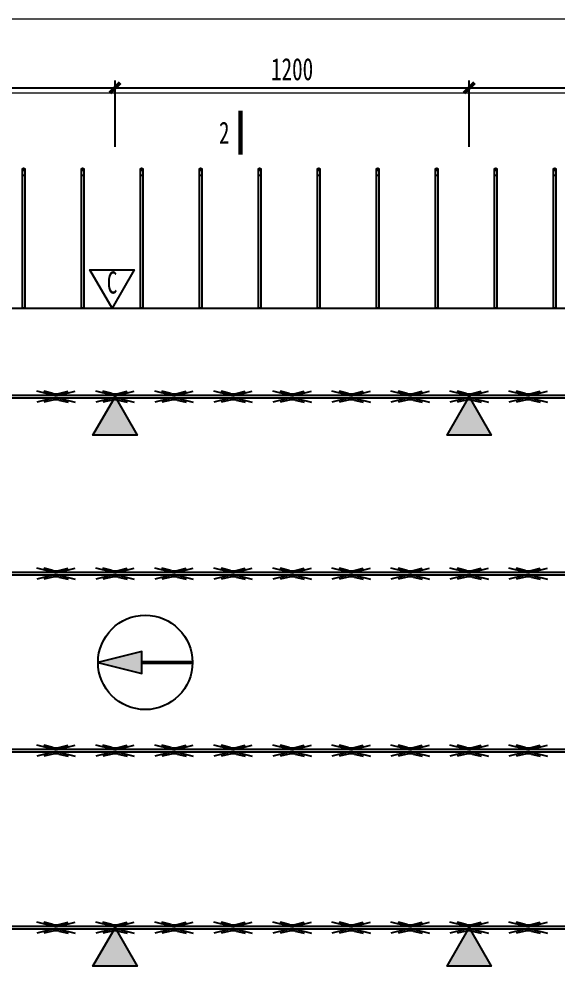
# Model space of a CAD drawing. Extents: x -524 to 129100, y -10500 to 1.
# Drawn here: x 72058 to 73883, y -3263 to 0 of the extents above; entities that cross this region are included whole.
import ezdxf

# ---------------------------------------------------------------- set-up
doc = ezdxf.new("R2010")
doc.units = 0
doc.header["$LTSCALE"] = 250
doc.linetypes.add('BeePC_CENTER', pattern=[2, 1.25, -0.25, 0.25, -0.25])
doc.layers.get('0').update_dxf_attribs({"linetype": 'CONTINUOUS'})
doc.layers.get('Defpoints').update_dxf_attribs({"linetype": 'CONTINUOUS'})
for name, color, linetype in [('BeePC-CCBZ', 110, 'CONTINUOUS'), ('BeePC-GJ-LEVEL', 141, 'CONTINUOUS'), ('BeePC-GJ-Truss', 185, 'CONTINUOUS'), ('BeePC-TONG-ZT', 50, 'CONTINUOUS')]:
    doc.layers.add(name, color=color, linetype=linetype)
doc.layers.add('G-ANNO-TTLB', color=7, linetype='CONTINUOUS', lineweight=9)
doc.layers.add('G-ANNO-TTLB-THIN', color=7, linetype='CONTINUOUS', lineweight=9)
doc.styles.add('BeePC_Dim', font='simfang.ttf', dxfattribs={"width": 0.7})
doc.styles.add('BeePC_Text', font='simfang.ttf', dxfattribs={"width": 0.7})
doc.dimstyles.new('BeePC_DIM_25_25', dxfattribs={"dimtxt": 75, "dimasz": 25, "dimexe": 25, "dimexo": 0, "dimgap": 25, "dimtad": 1, "dimdec": 0, "dimzin": 0, "dimdsep": 46, "dimtxsty": 'BeePC_Dim', "dimblk": 'ARCHTICK', "dimcen": 0, "dimdle": 25, "dimclrt": 7, "dimadec": 0, "dimazin": 0, "dimtfac": 1, "dimtdec": 0, "dimtix": 1, "dimtmove": 2, "dimatfit": 3, "dimfxl": 250, "dimfxlon": 1, "dimtfill": 1, "dimtolj": 1, "dimtzin": 0, "dimarcsym": 0})

# ---------------------------------------------------------------- blocks, each defined once
blk = doc.blocks.new('A2-嗡嗡 - A2_嗡嗡-493291-DB1详图')
at = {"layer": 'G-ANNO-TTLB'}
blk.add_line((27.5, -113), (586.5, -113), dxfattribs=at)
at = {"layer": 'G-ANNO-TTLB-THIN'}
blk.add_line((596.5, -103), (2.5, -103), dxfattribs=at)
blk = doc.blocks.new('剖切符号')
at = {"const_width": 15}
blk.add_lwpolyline([(0, 75), (0, -75)], dxfattribs=at)
blk = doc.blocks.new('BeePC_HangPoint')
at = {"ltscale": 25}
h = blk.add_hatch(color=256, dxfattribs=at)
h.dxf.hatch_style = 1
h.paths.add_polyline_path([(0, 0), (-75, -129.9), (75, -129.9)])
blk.add_lwpolyline([(0, 0), (75, -129.9), (-75, -129.9)], close=True, dxfattribs=at)
blk = doc.blocks.new('板安装方向')
h = blk.add_hatch(color=256)
h.dxf.hatch_style = 1
h.paths.add_polyline_path([(-0.6, 158.1), (-38, 8.6), (36.8, 8.6)])
h = blk.add_hatch(color=256)
h.dxf.hatch_style = 1
h.paths.add_polyline_path([(1.8, -161.4), (1.8, 8.6), (-3, 8.6), (-3, -161.4)])
for points in [[(-0.6, 158.1), (-38, 8.6), (36.8, 8.6)], [(1.8, -161.4), (1.8, 8.6), (-3, 8.6), (-3, -161.4)]]:
    blk.add_lwpolyline(points, close=True)
blk.add_circle((-0.6, -2.4), 160)
blk = doc.blocks.new('_ArchTick')
at = {"color": 0, "linetype": 'ByBlock', "const_width": 0.5}
blk.add_lwpolyline([(-0.71, -0.71), (0.71, 0.71)], dxfattribs=at)
blk = doc.blocks.new('*D148')
at = {"layer": 'BeePC-CCBZ', "color": 0, "lineweight": -2, "transparency": 16777216}
for p, q in [((71382.6, -432.6), (71382.6, -207.6)), ((72382.6, -432.6), (72382.6, -207.6)), ((71357.6, -232.6), (72407.6, -232.6))]:
    blk.add_line(p, q, dxfattribs=at)
at = {"layer": 'Defpoints', "color": 0, "transparency": 16777216}
for p in [(72382.6, -232.6), (71382.6, -3079.6), (72382.6, -3079.6)]:
    blk.add_point(p, dxfattribs=at)
at = {"layer": 'BeePC-CCBZ', "color": 0, "lineweight": -2, "transparency": 16777216, "xscale": 25, "yscale": 25, "zscale": 25, "rotation": 180}
blk.add_blockref('_ArchTick', (71382.6, -232.6), dxfattribs=at)
at = {"layer": 'BeePC-CCBZ', "color": 0, "lineweight": -2, "transparency": 16777216, "xscale": 25, "yscale": 25, "zscale": 25}
blk.add_blockref('_ArchTick', (72382.6, -232.6), dxfattribs=at)
at = {"layer": 'BeePC-CCBZ', "color": 7, "linetype": 'BeePC_CENTER', "transparency": 16777216, "insert": (71882.6, -169.7), "char_height": 75, "attachment_point": 5, "style": 'BeePC_Dim', "bg_fill": 3, "box_fill_scale": 1.1, "bg_fill_color": 256, "bg_fill_true_color": 13158600, "bg_fill_transparency": 0}
blk.add_mtext('\\A1;1000', dxfattribs=at)
blk = doc.blocks.new('*D149')
at = {"layer": 'BeePC-CCBZ', "color": 0, "lineweight": -2, "transparency": 16777216}
for p, q in [((72382.6, -432.6), (72382.6, -207.6)), ((73582.6, -432.6), (73582.6, -207.6)), ((72357.6, -232.6), (73607.6, -232.6))]:
    blk.add_line(p, q, dxfattribs=at)
at = {"layer": 'Defpoints', "color": 0, "transparency": 16777216}
for p in [(73582.6, -232.6), (72382.6, -3079.6), (73582.6, -3079.6)]:
    blk.add_point(p, dxfattribs=at)
at = {"layer": 'BeePC-CCBZ', "color": 0, "lineweight": -2, "transparency": 16777216, "xscale": 25, "yscale": 25, "zscale": 25, "rotation": 180}
blk.add_blockref('_ArchTick', (72382.6, -232.6), dxfattribs=at)
at = {"layer": 'BeePC-CCBZ', "color": 0, "lineweight": -2, "transparency": 16777216, "xscale": 25, "yscale": 25, "zscale": 25}
blk.add_blockref('_ArchTick', (73582.6, -232.6), dxfattribs=at)
at = {"layer": 'BeePC-CCBZ', "color": 7, "linetype": 'BeePC_CENTER', "transparency": 16777216, "insert": (72982.6, -169.7), "char_height": 75, "attachment_point": 5, "style": 'BeePC_Dim', "bg_fill": 3, "box_fill_scale": 1.1, "bg_fill_color": 256, "bg_fill_true_color": 13158600, "bg_fill_transparency": 0}
blk.add_mtext('\\A1;1200', dxfattribs=at)
blk = doc.blocks.new('*D150')
at = {"layer": 'BeePC-CCBZ', "color": 0, "lineweight": -2, "transparency": 16777216}
for p, q in [((73582.6, -432.6), (73582.6, -207.6)), ((74782.6, -432.6), (74782.6, -207.6)), ((73557.6, -232.6), (74807.6, -232.6))]:
    blk.add_line(p, q, dxfattribs=at)
at = {"layer": 'Defpoints', "color": 0, "transparency": 16777216}
for p in [(74782.6, -232.6), (73582.6, -3079.6), (74782.6, -3079.6)]:
    blk.add_point(p, dxfattribs=at)
at = {"layer": 'BeePC-CCBZ', "color": 0, "lineweight": -2, "transparency": 16777216, "xscale": 25, "yscale": 25, "zscale": 25, "rotation": 180}
blk.add_blockref('_ArchTick', (73582.6, -232.6), dxfattribs=at)
at = {"layer": 'BeePC-CCBZ', "color": 0, "lineweight": -2, "transparency": 16777216, "xscale": 25, "yscale": 25, "zscale": 25}
blk.add_blockref('_ArchTick', (74782.6, -232.6), dxfattribs=at)
at = {"layer": 'BeePC-CCBZ', "color": 7, "linetype": 'BeePC_CENTER', "transparency": 16777216, "insert": (74182.6, -169.7), "char_height": 75, "attachment_point": 5, "style": 'BeePC_Dim', "bg_fill": 3, "box_fill_scale": 1.1, "bg_fill_color": 256, "bg_fill_true_color": 13158600, "bg_fill_transparency": 0}
blk.add_mtext('\\A1;1200', dxfattribs=at)
blk = doc.blocks.new('*D152')
at = {"layer": 'BeePC-CCBZ', "color": 0, "lineweight": -2, "transparency": 16777216}
for p, q in [((68722.8, -3926.6), (68722.8, -4151.6)), ((76242.4, -3926.6), (76242.4, -4151.6)), ((68697.8, -4126.6), (76267.4, -4126.6))]:
    blk.add_line(p, q, dxfattribs=at)
at = {"layer": 'Defpoints', "color": 0, "transparency": 16777216}
for p in [(68722.8, -2179.6), (76242.4, -2179.6), (76242.4, -4126.6)]:
    blk.add_point(p, dxfattribs=at)
at = {"layer": 'BeePC-CCBZ', "color": 0, "lineweight": -2, "transparency": 16777216, "xscale": 25, "yscale": 25, "zscale": 25, "rotation": 180}
blk.add_blockref('_ArchTick', (68722.8, -4126.6), dxfattribs=at)
at = {"layer": 'BeePC-CCBZ', "color": 0, "lineweight": -2, "transparency": 16777216, "xscale": 25, "yscale": 25, "zscale": 25}
blk.add_blockref('_ArchTick', (76242.4, -4126.6), dxfattribs=at)
at = {"layer": 'BeePC-CCBZ', "color": 7, "linetype": 'BeePC_CENTER', "transparency": 16777216, "insert": (72482.6, -4063.7), "char_height": 75, "attachment_point": 5, "style": 'BeePC_Dim', "bg_fill": 3, "box_fill_scale": 1.1, "bg_fill_color": 256, "bg_fill_true_color": 13158600, "bg_fill_transparency": 0}
blk.add_mtext('\\A1;7520', dxfattribs=at)
blk = doc.blocks.new('*D153')
at = {"layer": 'BeePC-CCBZ', "color": 0, "lineweight": -2, "transparency": 16777216}
for p, q in [((68310.8, -954.6), (68310.8, -3404.6)), ((68510.8, -979.6), (68285.8, -979.6)), ((68510.8, -3379.6), (68285.8, -3379.6))]:
    blk.add_line(p, q, dxfattribs=at)
at = {"layer": 'Defpoints', "color": 0, "transparency": 16777216}
for p in [(72482.6, -979.6), (68310.8, -3379.6), (72482.6, -3379.6)]:
    blk.add_point(p, dxfattribs=at)
at = {"layer": 'BeePC-CCBZ', "color": 0, "lineweight": -2, "transparency": 16777216, "xscale": 25, "yscale": 25, "zscale": 25}
for p, rotation in [((68310.8, -979.6), 90), ((68310.8, -3379.6), 270)]:
    blk.add_blockref('_ArchTick', p, dxfattribs=dict(at, rotation=rotation))
at = {"layer": 'BeePC-CCBZ', "color": 7, "linetype": 'BeePC_CENTER', "transparency": 16777216, "insert": (68247.9, -2179.6), "char_height": 75, "attachment_point": 5, "rotation": 90, "style": 'BeePC_Dim', "bg_fill": 3, "box_fill_scale": 1.1, "bg_fill_color": 256, "bg_fill_true_color": 13158600, "bg_fill_transparency": 0}
blk.add_mtext('\\A1;2400', dxfattribs=at)
blk = doc.blocks.new('*D154')
at = {"layer": 'BeePC-CCBZ', "color": 0, "lineweight": -2, "transparency": 16777216}
for p, q in [((76704.4, -954.6), (76704.4, -1304.6)), ((76504.4, -979.6), (76729.4, -979.6)), ((76504.4, -1279.6), (76729.4, -1279.6))]:
    blk.add_line(p, q, dxfattribs=at)
at = {"layer": 'Defpoints', "color": 0, "transparency": 16777216}
for p in [(72482.6, -979.6), (70182.6, -1279.6), (76704.4, -1279.6)]:
    blk.add_point(p, dxfattribs=at)
at = {"layer": 'BeePC-CCBZ', "color": 0, "lineweight": -2, "transparency": 16777216, "xscale": 25, "yscale": 25, "zscale": 25}
for p, rotation in [((76704.4, -979.6), 90), ((76704.4, -1279.6), 270)]:
    blk.add_blockref('_ArchTick', p, dxfattribs=dict(at, rotation=rotation))
at = {"layer": 'BeePC-CCBZ', "color": 7, "linetype": 'BeePC_CENTER', "transparency": 16777216, "insert": (76641.5, -1129.6), "char_height": 75, "attachment_point": 5, "rotation": 90, "style": 'BeePC_Dim', "bg_fill": 3, "box_fill_scale": 1.1, "bg_fill_color": 256, "bg_fill_true_color": 13158600, "bg_fill_transparency": 0}
blk.add_mtext('\\A1;300', dxfattribs=at)
blk = doc.blocks.new('*D155')
at = {"layer": 'BeePC-CCBZ', "color": 0, "lineweight": -2, "transparency": 16777216}
for p, q in [((76704.4, -1254.6), (76704.4, -3104.6)), ((76504.4, -1279.6), (76729.4, -1279.6)), ((76504.4, -3079.6), (76729.4, -3079.6))]:
    blk.add_line(p, q, dxfattribs=at)
at = {"layer": 'Defpoints', "color": 0, "transparency": 16777216}
for p in [(70182.6, -1279.6), (70182.6, -3079.6), (76704.4, -3079.6)]:
    blk.add_point(p, dxfattribs=at)
at = {"layer": 'BeePC-CCBZ', "color": 0, "lineweight": -2, "transparency": 16777216, "xscale": 25, "yscale": 25, "zscale": 25}
for p, rotation in [((76704.4, -1279.6), 90), ((76704.4, -3079.6), 270)]:
    blk.add_blockref('_ArchTick', p, dxfattribs=dict(at, rotation=rotation))
at = {"layer": 'BeePC-CCBZ', "color": 7, "linetype": 'BeePC_CENTER', "transparency": 16777216, "insert": (76641.5, -2179.6), "char_height": 75, "attachment_point": 5, "rotation": 90, "style": 'BeePC_Dim', "bg_fill": 3, "box_fill_scale": 1.1, "bg_fill_color": 256, "bg_fill_true_color": 13158600, "bg_fill_transparency": 0}
blk.add_mtext('\\A1;1800', dxfattribs=at)
blk = doc.blocks.new('*D156')
at = {"layer": 'BeePC-CCBZ', "color": 0, "lineweight": -2, "transparency": 16777216}
for p, q in [((76704.4, -3054.6), (76704.4, -3404.6)), ((76504.4, -3079.6), (76729.4, -3079.6)), ((76504.4, -3379.6), (76729.4, -3379.6))]:
    blk.add_line(p, q, dxfattribs=at)
at = {"layer": 'Defpoints', "color": 0, "transparency": 16777216}
for p in [(70182.6, -3079.6), (72482.6, -3379.6), (76704.4, -3379.6)]:
    blk.add_point(p, dxfattribs=at)
at = {"layer": 'BeePC-CCBZ', "color": 0, "lineweight": -2, "transparency": 16777216, "xscale": 25, "yscale": 25, "zscale": 25}
for p, rotation in [((76704.4, -3079.6), 90), ((76704.4, -3379.6), 270)]:
    blk.add_blockref('_ArchTick', p, dxfattribs=dict(at, rotation=rotation))
at = {"layer": 'BeePC-CCBZ', "color": 7, "linetype": 'BeePC_CENTER', "transparency": 16777216, "insert": (76641.5, -3229.6), "char_height": 75, "attachment_point": 5, "rotation": 90, "style": 'BeePC_Dim', "bg_fill": 3, "box_fill_scale": 1.1, "bg_fill_color": 256, "bg_fill_true_color": 13158600, "bg_fill_transparency": 0}
blk.add_mtext('\\A1;300', dxfattribs=at)

msp = doc.modelspace()

# ---------------------------------------------------------------- block references
at = {"xscale": 25, "yscale": 25, "zscale": 25}
msp.add_blockref('A2-嗡嗡 - A2_嗡嗡-493291-DB1详图', (68487.5, 2575), dxfattribs=at)

# ---------------------------------------------------------------- next in the draw order: linework, layer by layer
msp.add_polyline3d([(72372.6, -979.6, 0), (72297.6, -849.7, 0), (72447.6, -849.7, 0)], close=True)
at = {"layer": 'BeePC-GJ-LEVEL'}
for points in [[(72068.6, -528.6), (72068.6, -508.6)], [(72076.6, -514.5), (72076.6, -979.6), (72068.6, -979.6), (72068.6, -514.5)], [(72076.6, -508.6), (72076.6, -528.6)], [(72268.6, -528.6), (72268.6, -508.6)], [(72276.6, -514.5), (72276.6, -979.6), (72268.6, -979.6), (72268.6, -514.5)], [(72276.6, -508.6), (72276.6, -528.6)], [(72468.6, -528.6), (72468.6, -508.6)], [(72476.6, -514.5), (72476.6, -979.6), (72468.6, -979.6), (72468.6, -514.5)], [(72476.6, -508.6), (72476.6, -528.6)], [(72668.6, -528.6), (72668.6, -508.6)], [(72676.6, -514.5), (72676.6, -979.6), (72668.6, -979.6), (72668.6, -514.5)], [(72676.6, -508.6), (72676.6, -528.6)], [(72868.6, -528.6), (72868.6, -508.6)], [(72876.6, -514.5), (72876.6, -979.6), (72868.6, -979.6), (72868.6, -514.5)], [(72876.6, -508.6), (72876.6, -528.6)], [(73068.6, -528.6), (73068.6, -508.6)], [(73076.6, -514.5), (73076.6, -979.6), (73068.6, -979.6), (73068.6, -514.5)], [(73076.6, -508.6), (73076.6, -528.6)], [(73268.6, -528.6), (73268.6, -508.6)], [(73276.6, -514.5), (73276.6, -979.6), (73268.6, -979.6), (73268.6, -514.5)], [(73276.6, -508.6), (73276.6, -528.6)], [(73468.6, -528.6), (73468.6, -508.6)], [(73476.6, -514.5), (73476.6, -979.6), (73468.6, -979.6), (73468.6, -514.5)], [(73476.6, -508.6), (73476.6, -528.6)], [(73668.6, -528.6), (73668.6, -508.6)], [(73676.6, -514.5), (73676.6, -979.6), (73668.6, -979.6), (73668.6, -514.5)], [(73676.6, -508.6), (73676.6, -528.6)], [(73868.6, -528.6), (73868.6, -508.6)], [(73876.6, -514.5), (73876.6, -979.6), (73868.6, -979.6), (73868.6, -514.5)], [(73876.6, -508.6), (73876.6, -528.6)], [(72068.6, -528.6), (72076.6, -528.6)], [(72268.6, -528.6), (72276.6, -528.6)], [(72468.6, -528.6), (72476.6, -528.6)], [(72668.6, -528.6), (72676.6, -528.6)], [(72868.6, -528.6), (72876.6, -528.6)], [(73068.6, -528.6), (73076.6, -528.6)], [(73268.6, -528.6), (73276.6, -528.6)], [(73468.6, -528.6), (73476.6, -528.6)], [(73668.6, -528.6), (73676.6, -528.6)], [(73868.6, -528.6), (73876.6, -528.6)]]:
    msp.add_lwpolyline(points, dxfattribs=at)
for centre in [(72072.6, -508.6), (72272.6, -508.6), (72472.6, -508.6), (72672.6, -508.6), (72872.6, -508.6), (73072.6, -508.6), (73272.6, -508.6), (73472.6, -508.6), (73672.6, -508.6), (73872.6, -508.6)]:
    msp.add_circle(centre, 4, dxfattribs=at)
at = {"layer": 'BeePC-GJ-Truss'}
for points in [[(72172.4, -1274.5), (72117.4, -1260.9)], [(72172.4, -1268.5), (72141.7, -1260.9)], [(72192.8, -1274.5), (72247.8, -1260.9)], [(72192.8, -1268.5), (72223.5, -1260.9)], [(72372.4, -1274.5), (72317.4, -1260.9)], [(72372.4, -1268.5), (72341.7, -1260.9)], [(72392.8, -1274.5), (72447.8, -1260.9)], [(72392.8, -1268.5), (72423.5, -1260.9)], [(72572.4, -1274.5), (72517.4, -1260.9)], [(72572.4, -1268.5), (72541.7, -1260.9)], [(72592.8, -1274.5), (72647.8, -1260.9)], [(72592.8, -1268.5), (72623.5, -1260.9)], [(72772.4, -1274.5), (72717.4, -1260.9)], [(72772.4, -1268.5), (72741.7, -1260.9)], [(72792.8, -1274.5), (72847.8, -1260.9)], [(72792.8, -1268.5), (72823.5, -1260.9)], [(72972.4, -1274.5), (72917.4, -1260.9)], [(72972.4, -1268.5), (72941.7, -1260.9)], [(72992.8, -1274.5), (73047.8, -1260.9)], [(72992.8, -1268.5), (73023.5, -1260.9)], [(73172.4, -1274.5), (73117.4, -1260.9)], [(73172.4, -1268.5), (73141.7, -1260.9)], [(73192.8, -1274.5), (73247.8, -1260.9)], [(73192.8, -1268.5), (73223.5, -1260.9)], [(73372.4, -1274.5), (73317.4, -1260.9)], [(73372.4, -1268.5), (73341.7, -1260.9)], [(73392.8, -1274.5), (73447.8, -1260.9)], [(73392.8, -1268.5), (73423.5, -1260.9)], [(73572.4, -1274.5), (73517.4, -1260.9)], [(73572.4, -1268.5), (73541.7, -1260.9)], [(73592.8, -1274.5), (73647.8, -1260.9)], [(73592.8, -1268.5), (73623.5, -1260.9)], [(73772.4, -1274.5), (73717.4, -1260.9)], [(73772.4, -1268.5), (73741.7, -1260.9)], [(73792.8, -1274.5), (73847.8, -1260.9)], [(73792.8, -1268.5), (73823.5, -1260.9)], [(68782.6, -1283.6), (76182.6, -1283.6), (76182.6, -1275.6), (68782.6, -1275.6)], [(72172.4, -1284.8), (72117.4, -1298.4)], [(72172.4, -1290.8), (72141.7, -1298.4)], [(72192.8, -1284.8), (72247.8, -1298.4)], [(72192.8, -1290.8), (72223.5, -1298.4)], [(72372.4, -1284.8), (72317.4, -1298.4)], [(72372.4, -1290.8), (72341.7, -1298.4)], [(72392.8, -1284.8), (72447.8, -1298.4)], [(72392.8, -1290.8), (72423.5, -1298.4)], [(72572.4, -1284.8), (72517.4, -1298.4)], [(72572.4, -1290.8), (72541.7, -1298.4)], [(72592.8, -1284.8), (72647.8, -1298.4)], [(72592.8, -1290.8), (72623.5, -1298.4)], [(72772.4, -1284.8), (72717.4, -1298.4)], [(72772.4, -1290.8), (72741.7, -1298.4)], [(72792.8, -1284.8), (72847.8, -1298.4)], [(72792.8, -1290.8), (72823.5, -1298.4)], [(72972.4, -1284.8), (72917.4, -1298.4)], [(72972.4, -1290.8), (72941.7, -1298.4)], [(72992.8, -1284.8), (73047.8, -1298.4)], [(72992.8, -1290.8), (73023.5, -1298.4)], [(73172.4, -1284.8), (73117.4, -1298.4)], [(73172.4, -1290.8), (73141.7, -1298.4)], [(73192.8, -1284.8), (73247.8, -1298.4)], [(73192.8, -1290.8), (73223.5, -1298.4)], [(73372.4, -1284.8), (73317.4, -1298.4)], [(73372.4, -1290.8), (73341.7, -1298.4)], [(73392.8, -1284.8), (73447.8, -1298.4)], [(73392.8, -1290.8), (73423.5, -1298.4)], [(73572.4, -1284.8), (73517.4, -1298.4)], [(73572.4, -1290.8), (73541.7, -1298.4)], [(73592.8, -1284.8), (73647.8, -1298.4)], [(73592.8, -1290.8), (73623.5, -1298.4)], [(73772.4, -1284.8), (73717.4, -1298.4)], [(73772.4, -1290.8), (73741.7, -1298.4)], [(73792.8, -1284.8), (73847.8, -1298.4)], [(73792.8, -1290.8), (73823.5, -1298.4)], [(68782.6, -1883.6), (76182.6, -1883.6), (76182.6, -1875.6), (68782.6, -1875.6)], [(72172.4, -1874.5), (72117.4, -1860.9)], [(72172.4, -1884.8), (72117.4, -1898.4)], [(72172.4, -1868.5), (72141.7, -1860.9)], [(72172.4, -1890.8), (72141.7, -1898.4)], [(72192.8, -1874.5), (72247.8, -1860.9)], [(72192.8, -1868.5), (72223.5, -1860.9)], [(72192.8, -1884.8), (72247.8, -1898.4)], [(72192.8, -1890.8), (72223.5, -1898.4)], [(72372.4, -1874.5), (72317.4, -1860.9)], [(72372.4, -1884.8), (72317.4, -1898.4)], [(72372.4, -1868.5), (72341.7, -1860.9)], [(72372.4, -1890.8), (72341.7, -1898.4)], [(72392.8, -1874.5), (72447.8, -1860.9)], [(72392.8, -1868.5), (72423.5, -1860.9)], [(72392.8, -1884.8), (72447.8, -1898.4)], [(72392.8, -1890.8), (72423.5, -1898.4)], [(72572.4, -1874.5), (72517.4, -1860.9)], [(72572.4, -1884.8), (72517.4, -1898.4)], [(72572.4, -1868.5), (72541.7, -1860.9)], [(72572.4, -1890.8), (72541.7, -1898.4)], [(72592.8, -1874.5), (72647.8, -1860.9)], [(72592.8, -1868.5), (72623.5, -1860.9)], [(72592.8, -1884.8), (72647.8, -1898.4)], [(72592.8, -1890.8), (72623.5, -1898.4)], [(72772.4, -1874.5), (72717.4, -1860.9)], [(72772.4, -1884.8), (72717.4, -1898.4)], [(72772.4, -1868.5), (72741.7, -1860.9)], [(72772.4, -1890.8), (72741.7, -1898.4)], [(72792.8, -1874.5), (72847.8, -1860.9)], [(72792.8, -1868.5), (72823.5, -1860.9)], [(72792.8, -1884.8), (72847.8, -1898.4)], [(72792.8, -1890.8), (72823.5, -1898.4)], [(72972.4, -1874.5), (72917.4, -1860.9)], [(72972.4, -1884.8), (72917.4, -1898.4)], [(72972.4, -1868.5), (72941.7, -1860.9)], [(72972.4, -1890.8), (72941.7, -1898.4)], [(72992.8, -1874.5), (73047.8, -1860.9)], [(72992.8, -1868.5), (73023.5, -1860.9)], [(72992.8, -1884.8), (73047.8, -1898.4)], [(72992.8, -1890.8), (73023.5, -1898.4)], [(73172.4, -1874.5), (73117.4, -1860.9)], [(73172.4, -1884.8), (73117.4, -1898.4)], [(73172.4, -1868.5), (73141.7, -1860.9)], [(73172.4, -1890.8), (73141.7, -1898.4)], [(73192.8, -1874.5), (73247.8, -1860.9)], [(73192.8, -1868.5), (73223.5, -1860.9)], [(73192.8, -1884.8), (73247.8, -1898.4)], [(73192.8, -1890.8), (73223.5, -1898.4)], [(73372.4, -1874.5), (73317.4, -1860.9)], [(73372.4, -1884.8), (73317.4, -1898.4)], [(73372.4, -1868.5), (73341.7, -1860.9)], [(73372.4, -1890.8), (73341.7, -1898.4)], [(73392.8, -1874.5), (73447.8, -1860.9)], [(73392.8, -1868.5), (73423.5, -1860.9)], [(73392.8, -1884.8), (73447.8, -1898.4)], [(73392.8, -1890.8), (73423.5, -1898.4)], [(73572.4, -1874.5), (73517.4, -1860.9)], [(73572.4, -1884.8), (73517.4, -1898.4)], [(73572.4, -1868.5), (73541.7, -1860.9)], [(73572.4, -1890.8), (73541.7, -1898.4)], [(73592.8, -1874.5), (73647.8, -1860.9)], [(73592.8, -1868.5), (73623.5, -1860.9)], [(73592.8, -1884.8), (73647.8, -1898.4)], [(73592.8, -1890.8), (73623.5, -1898.4)], [(73772.4, -1874.5), (73717.4, -1860.9)], [(73772.4, -1884.8), (73717.4, -1898.4)], [(73772.4, -1868.5), (73741.7, -1860.9)], [(73772.4, -1890.8), (73741.7, -1898.4)], [(73792.8, -1874.5), (73847.8, -1860.9)], [(73792.8, -1868.5), (73823.5, -1860.9)], [(73792.8, -1884.8), (73847.8, -1898.4)], [(73792.8, -1890.8), (73823.5, -1898.4)], [(68782.6, -2483.6), (76182.6, -2483.6), (76182.6, -2475.6), (68782.6, -2475.6)], [(72172.4, -2474.5), (72117.4, -2460.9)], [(72172.4, -2468.5), (72141.7, -2460.9)], [(72192.8, -2474.5), (72247.8, -2460.9)], [(72192.8, -2468.5), (72223.5, -2460.9)], [(72372.4, -2474.5), (72317.4, -2460.9)], [(72372.4, -2468.5), (72341.7, -2460.9)], [(72392.8, -2474.5), (72447.8, -2460.9)], [(72392.8, -2468.5), (72423.5, -2460.9)], [(72572.4, -2474.5), (72517.4, -2460.9)], [(72572.4, -2468.5), (72541.7, -2460.9)], [(72592.8, -2474.5), (72647.8, -2460.9)], [(72592.8, -2468.5), (72623.5, -2460.9)], [(72772.4, -2474.5), (72717.4, -2460.9)], [(72772.4, -2468.5), (72741.7, -2460.9)], [(72792.8, -2474.5), (72847.8, -2460.9)], [(72792.8, -2468.5), (72823.5, -2460.9)], [(72972.4, -2474.5), (72917.4, -2460.9)], [(72972.4, -2468.5), (72941.7, -2460.9)], [(72992.8, -2474.5), (73047.8, -2460.9)], [(72992.8, -2468.5), (73023.5, -2460.9)], [(73172.4, -2474.5), (73117.4, -2460.9)], [(73172.4, -2468.5), (73141.7, -2460.9)], [(73192.8, -2474.5), (73247.8, -2460.9)], [(73192.8, -2468.5), (73223.5, -2460.9)], [(73372.4, -2474.5), (73317.4, -2460.9)], [(73372.4, -2468.5), (73341.7, -2460.9)], [(73392.8, -2474.5), (73447.8, -2460.9)], [(73392.8, -2468.5), (73423.5, -2460.9)], [(73572.4, -2474.5), (73517.4, -2460.9)], [(73572.4, -2468.5), (73541.7, -2460.9)], [(73592.8, -2474.5), (73647.8, -2460.9)], [(73592.8, -2468.5), (73623.5, -2460.9)], [(73772.4, -2474.5), (73717.4, -2460.9)], [(73772.4, -2468.5), (73741.7, -2460.9)], [(73792.8, -2474.5), (73847.8, -2460.9)], [(73792.8, -2468.5), (73823.5, -2460.9)], [(72172.4, -2484.8), (72117.4, -2498.4)], [(72172.4, -2490.8), (72141.7, -2498.4)], [(72192.8, -2484.8), (72247.8, -2498.4)], [(72192.8, -2490.8), (72223.5, -2498.4)], [(72372.4, -2484.8), (72317.4, -2498.4)], [(72372.4, -2490.8), (72341.7, -2498.4)], [(72392.8, -2484.8), (72447.8, -2498.4)], [(72392.8, -2490.8), (72423.5, -2498.4)], [(72572.4, -2484.8), (72517.4, -2498.4)], [(72572.4, -2490.8), (72541.7, -2498.4)], [(72592.8, -2484.8), (72647.8, -2498.4)], [(72592.8, -2490.8), (72623.5, -2498.4)], [(72772.4, -2484.8), (72717.4, -2498.4)], [(72772.4, -2490.8), (72741.7, -2498.4)], [(72792.8, -2484.8), (72847.8, -2498.4)], [(72792.8, -2490.8), (72823.5, -2498.4)], [(72972.4, -2484.8), (72917.4, -2498.4)], [(72972.4, -2490.8), (72941.7, -2498.4)], [(72992.8, -2484.8), (73047.8, -2498.4)], [(72992.8, -2490.8), (73023.5, -2498.4)], [(73172.4, -2484.8), (73117.4, -2498.4)], [(73172.4, -2490.8), (73141.7, -2498.4)], [(73192.8, -2484.8), (73247.8, -2498.4)], [(73192.8, -2490.8), (73223.5, -2498.4)], [(73372.4, -2484.8), (73317.4, -2498.4)], [(73372.4, -2490.8), (73341.7, -2498.4)], [(73392.8, -2484.8), (73447.8, -2498.4)], [(73392.8, -2490.8), (73423.5, -2498.4)], [(73572.4, -2484.8), (73517.4, -2498.4)], [(73572.4, -2490.8), (73541.7, -2498.4)], [(73592.8, -2484.8), (73647.8, -2498.4)], [(73592.8, -2490.8), (73623.5, -2498.4)], [(73772.4, -2484.8), (73717.4, -2498.4)], [(73772.4, -2490.8), (73741.7, -2498.4)], [(73792.8, -2484.8), (73847.8, -2498.4)], [(73792.8, -2490.8), (73823.5, -2498.4)], [(72172.4, -3074.5), (72117.4, -3060.9)], [(72172.4, -3068.5), (72141.7, -3060.9)], [(72192.8, -3074.5), (72247.8, -3060.9)], [(72192.8, -3068.5), (72223.5, -3060.9)], [(72372.4, -3074.5), (72317.4, -3060.9)], [(72372.4, -3068.5), (72341.7, -3060.9)], [(72392.8, -3074.5), (72447.8, -3060.9)], [(72392.8, -3068.5), (72423.5, -3060.9)], [(72572.4, -3074.5), (72517.4, -3060.9)], [(72572.4, -3068.5), (72541.7, -3060.9)], [(72592.8, -3074.5), (72647.8, -3060.9)], [(72592.8, -3068.5), (72623.5, -3060.9)], [(72772.4, -3074.5), (72717.4, -3060.9)], [(72772.4, -3068.5), (72741.7, -3060.9)], [(72792.8, -3074.5), (72847.8, -3060.9)], [(72792.8, -3068.5), (72823.5, -3060.9)], [(72972.4, -3074.5), (72917.4, -3060.9)], [(72972.4, -3068.5), (72941.7, -3060.9)], [(72992.8, -3074.5), (73047.8, -3060.9)], [(72992.8, -3068.5), (73023.5, -3060.9)], [(73172.4, -3074.5), (73117.4, -3060.9)], [(73172.4, -3068.5), (73141.7, -3060.9)], [(73192.8, -3074.5), (73247.8, -3060.9)], [(73192.8, -3068.5), (73223.5, -3060.9)], [(73372.4, -3074.5), (73317.4, -3060.9)], [(73372.4, -3068.5), (73341.7, -3060.9)], [(73392.8, -3074.5), (73447.8, -3060.9)], [(73392.8, -3068.5), (73423.5, -3060.9)], [(73572.4, -3074.5), (73517.4, -3060.9)], [(73572.4, -3068.5), (73541.7, -3060.9)], [(73592.8, -3074.5), (73647.8, -3060.9)], [(73592.8, -3068.5), (73623.5, -3060.9)], [(73772.4, -3074.5), (73717.4, -3060.9)], [(73772.4, -3068.5), (73741.7, -3060.9)], [(73792.8, -3074.5), (73847.8, -3060.9)], [(73792.8, -3068.5), (73823.5, -3060.9)], [(68782.6, -3083.6), (76182.6, -3083.6), (76182.6, -3075.6), (68782.6, -3075.6)], [(72172.4, -3084.8), (72117.4, -3098.4)], [(72172.4, -3090.8), (72141.7, -3098.4)], [(72192.8, -3084.8), (72247.8, -3098.4)], [(72192.8, -3090.8), (72223.5, -3098.4)], [(72372.4, -3084.8), (72317.4, -3098.4)], [(72372.4, -3090.8), (72341.7, -3098.4)], [(72392.8, -3084.8), (72447.8, -3098.4)], [(72392.8, -3090.8), (72423.5, -3098.4)], [(72572.4, -3084.8), (72517.4, -3098.4)], [(72572.4, -3090.8), (72541.7, -3098.4)], [(72592.8, -3084.8), (72647.8, -3098.4)], [(72592.8, -3090.8), (72623.5, -3098.4)], [(72772.4, -3084.8), (72717.4, -3098.4)], [(72772.4, -3090.8), (72741.7, -3098.4)], [(72792.8, -3084.8), (72847.8, -3098.4)], [(72792.8, -3090.8), (72823.5, -3098.4)], [(72972.4, -3084.8), (72917.4, -3098.4)], [(72972.4, -3090.8), (72941.7, -3098.4)], [(72992.8, -3084.8), (73047.8, -3098.4)], [(72992.8, -3090.8), (73023.5, -3098.4)], [(73172.4, -3084.8), (73117.4, -3098.4)], [(73172.4, -3090.8), (73141.7, -3098.4)], [(73192.8, -3084.8), (73247.8, -3098.4)], [(73192.8, -3090.8), (73223.5, -3098.4)], [(73372.4, -3084.8), (73317.4, -3098.4)], [(73372.4, -3090.8), (73341.7, -3098.4)], [(73392.8, -3084.8), (73447.8, -3098.4)], [(73392.8, -3090.8), (73423.5, -3098.4)], [(73572.4, -3084.8), (73517.4, -3098.4)], [(73572.4, -3090.8), (73541.7, -3098.4)], [(73592.8, -3084.8), (73647.8, -3098.4)], [(73592.8, -3090.8), (73623.5, -3098.4)], [(73772.4, -3084.8), (73717.4, -3098.4)], [(73772.4, -3090.8), (73741.7, -3098.4)], [(73792.8, -3084.8), (73847.8, -3098.4)], [(73792.8, -3090.8), (73823.5, -3098.4)]]:
    msp.add_lwpolyline(points, dxfattribs=at)
for centre, major_axis, start_param, end_param in [((72181.4, -1266.2), (12, 0), 3.861169, 4.813041), ((72183.8, -1266.2), (12, 0), 4.611737, 5.563609), ((72381.4, -1266.2), (12, 0), 3.861169, 4.813041), ((72383.8, -1266.2), (12, 0), 4.611737, 5.563609), ((72581.4, -1266.2), (12, 0), 3.861169, 4.813041), ((72583.8, -1266.2), (12, 0), 4.611737, 5.563609), ((72781.4, -1266.2), (12, 0), 3.861169, 4.813041), ((72783.8, -1266.2), (12, 0), 4.611737, 5.563609), ((72981.4, -1266.2), (12, 0), 3.861169, 4.813041), ((72983.8, -1266.2), (12, 0), 4.611737, 5.563609), ((73181.4, -1266.2), (12, 0), 3.861169, 4.813041), ((73183.8, -1266.2), (12, 0), 4.611737, 5.563609), ((73381.4, -1266.2), (12, 0), 3.861169, 4.813041), ((73383.8, -1266.2), (12, 0), 4.611737, 5.563609), ((73581.4, -1266.2), (12, 0), 3.861169, 4.813041), ((73583.8, -1266.2), (12, 0), 4.611737, 5.563609), ((73781.4, -1266.2), (12, 0), 3.861169, 4.813041), ((73783.8, -1266.2), (12, 0), 4.611737, 5.563609), ((72183.8, -1270.4), (18, 0), 4.026697, 4.647513), ((72183.8, -1288.8), (18, 0), 1.635672, 2.256488), ((72181.4, -1293.1), (12, 0), 1.470144, 2.422017), ((72181.4, -1270.4), (18, 0), 4.777265, 5.398081), ((72181.4, -1288.8), (18, 0), 0.885104, 1.50592), ((72183.8, -1293.1), (12, 0), 0.719576, 1.671449), ((72383.8, -1270.4), (18, 0), 4.026697, 4.647513), ((72383.8, -1288.8), (18, 0), 1.635672, 2.256488), ((72381.4, -1293.1), (12, 0), 1.470144, 2.422017), ((72381.4, -1270.4), (18, 0), 4.777265, 5.398081), ((72381.4, -1288.8), (18, 0), 0.885104, 1.50592), ((72383.8, -1293.1), (12, 0), 0.719576, 1.671449), ((72583.8, -1270.4), (18, 0), 4.026697, 4.647513), ((72583.8, -1288.8), (18, 0), 1.635672, 2.256488), ((72581.4, -1293.1), (12, 0), 1.470144, 2.422017), ((72581.4, -1270.4), (18, 0), 4.777265, 5.398081), ((72581.4, -1288.8), (18, 0), 0.885104, 1.50592), ((72583.8, -1293.1), (12, 0), 0.719576, 1.671449), ((72783.8, -1270.4), (18, 0), 4.026697, 4.647513), ((72783.8, -1288.8), (18, 0), 1.635672, 2.256488), ((72781.4, -1293.1), (12, 0), 1.470144, 2.422017), ((72781.4, -1270.4), (18, 0), 4.777265, 5.398081), ((72781.4, -1288.8), (18, 0), 0.885104, 1.50592), ((72783.8, -1293.1), (12, 0), 0.719576, 1.671449), ((72983.8, -1270.4), (18, 0), 4.026697, 4.647513), ((72983.8, -1288.8), (18, 0), 1.635672, 2.256488), ((72981.4, -1293.1), (12, 0), 1.470144, 2.422017), ((72981.4, -1270.4), (18, 0), 4.777265, 5.398081), ((72981.4, -1288.8), (18, 0), 0.885104, 1.50592), ((72983.8, -1293.1), (12, 0), 0.719576, 1.671449), ((73183.8, -1270.4), (18, 0), 4.026697, 4.647513), ((73183.8, -1288.8), (18, 0), 1.635672, 2.256488), ((73181.4, -1293.1), (12, 0), 1.470144, 2.422017), ((73181.4, -1270.4), (18, 0), 4.777265, 5.398081), ((73181.4, -1288.8), (18, 0), 0.885104, 1.50592), ((73183.8, -1293.1), (12, 0), 0.719576, 1.671449), ((73383.8, -1270.4), (18, 0), 4.026697, 4.647513), ((73383.8, -1288.8), (18, 0), 1.635672, 2.256488), ((73381.4, -1293.1), (12, 0), 1.470144, 2.422017), ((73381.4, -1270.4), (18, 0), 4.777265, 5.398081), ((73381.4, -1288.8), (18, 0), 0.885104, 1.50592), ((73383.8, -1293.1), (12, 0), 0.719576, 1.671449), ((73583.8, -1270.4), (18, 0), 4.026697, 4.647513), ((73583.8, -1288.8), (18, 0), 1.635672, 2.256488), ((73581.4, -1293.1), (12, 0), 1.470144, 2.422017), ((73581.4, -1270.4), (18, 0), 4.777265, 5.398081), ((73581.4, -1288.8), (18, 0), 0.885104, 1.50592), ((73583.8, -1293.1), (12, 0), 0.719576, 1.671449), ((73783.8, -1270.4), (18, 0), 4.026697, 4.647513), ((73783.8, -1288.8), (18, 0), 1.635672, 2.256488), ((73781.4, -1293.1), (12, 0), 1.470144, 2.422017), ((73781.4, -1270.4), (18, 0), 4.777265, 5.398081), ((73781.4, -1288.8), (18, 0), 0.885104, 1.50592), ((73783.8, -1293.1), (12, 0), 0.719576, 1.671449), ((72181.4, -1866.2), (12, 0), 3.861169, 4.813041), ((72183.8, -1870.4), (18, 0), 4.026697, 4.647513), ((72183.8, -1888.8), (18, 0), 1.635672, 2.256488), ((72181.4, -1893.1), (12, 0), 1.470144, 2.422017), ((72183.8, -1866.2), (12, 0), 4.611737, 5.563609), ((72181.4, -1870.4), (18, 0), 4.777265, 5.398081), ((72181.4, -1888.8), (18, 0), 0.885104, 1.50592), ((72183.8, -1893.1), (12, 0), 0.719576, 1.671449), ((72381.4, -1866.2), (12, 0), 3.861169, 4.813041), ((72383.8, -1870.4), (18, 0), 4.026697, 4.647513), ((72383.8, -1888.8), (18, 0), 1.635672, 2.256488), ((72381.4, -1893.1), (12, 0), 1.470144, 2.422017), ((72383.8, -1866.2), (12, 0), 4.611737, 5.563609), ((72381.4, -1870.4), (18, 0), 4.777265, 5.398081), ((72381.4, -1888.8), (18, 0), 0.885104, 1.50592), ((72383.8, -1893.1), (12, 0), 0.719576, 1.671449), ((72581.4, -1866.2), (12, 0), 3.861169, 4.813041), ((72583.8, -1870.4), (18, 0), 4.026697, 4.647513), ((72583.8, -1888.8), (18, 0), 1.635672, 2.256488), ((72581.4, -1893.1), (12, 0), 1.470144, 2.422017), ((72583.8, -1866.2), (12, 0), 4.611737, 5.563609), ((72581.4, -1870.4), (18, 0), 4.777265, 5.398081), ((72581.4, -1888.8), (18, 0), 0.885104, 1.50592), ((72583.8, -1893.1), (12, 0), 0.719576, 1.671449), ((72781.4, -1866.2), (12, 0), 3.861169, 4.813041), ((72783.8, -1870.4), (18, 0), 4.026697, 4.647513), ((72783.8, -1888.8), (18, 0), 1.635672, 2.256488), ((72781.4, -1893.1), (12, 0), 1.470144, 2.422017), ((72783.8, -1866.2), (12, 0), 4.611737, 5.563609), ((72781.4, -1870.4), (18, 0), 4.777265, 5.398081), ((72781.4, -1888.8), (18, 0), 0.885104, 1.50592), ((72783.8, -1893.1), (12, 0), 0.719576, 1.671449), ((72981.4, -1866.2), (12, 0), 3.861169, 4.813041), ((72983.8, -1870.4), (18, 0), 4.026697, 4.647513), ((72983.8, -1888.8), (18, 0), 1.635672, 2.256488), ((72981.4, -1893.1), (12, 0), 1.470144, 2.422017), ((72983.8, -1866.2), (12, 0), 4.611737, 5.563609), ((72981.4, -1870.4), (18, 0), 4.777265, 5.398081), ((72981.4, -1888.8), (18, 0), 0.885104, 1.50592), ((72983.8, -1893.1), (12, 0), 0.719576, 1.671449), ((73181.4, -1866.2), (12, 0), 3.861169, 4.813041), ((73183.8, -1870.4), (18, 0), 4.026697, 4.647513), ((73183.8, -1888.8), (18, 0), 1.635672, 2.256488), ((73181.4, -1893.1), (12, 0), 1.470144, 2.422017), ((73183.8, -1866.2), (12, 0), 4.611737, 5.563609), ((73181.4, -1870.4), (18, 0), 4.777265, 5.398081), ((73181.4, -1888.8), (18, 0), 0.885104, 1.50592), ((73183.8, -1893.1), (12, 0), 0.719576, 1.671449), ((73381.4, -1866.2), (12, 0), 3.861169, 4.813041), ((73383.8, -1870.4), (18, 0), 4.026697, 4.647513), ((73383.8, -1888.8), (18, 0), 1.635672, 2.256488), ((73381.4, -1893.1), (12, 0), 1.470144, 2.422017), ((73383.8, -1866.2), (12, 0), 4.611737, 5.563609), ((73381.4, -1870.4), (18, 0), 4.777265, 5.398081), ((73381.4, -1888.8), (18, 0), 0.885104, 1.50592), ((73383.8, -1893.1), (12, 0), 0.719576, 1.671449), ((73581.4, -1866.2), (12, 0), 3.861169, 4.813041), ((73583.8, -1870.4), (18, 0), 4.026697, 4.647513), ((73583.8, -1888.8), (18, 0), 1.635672, 2.256488), ((73581.4, -1893.1), (12, 0), 1.470144, 2.422017), ((73583.8, -1866.2), (12, 0), 4.611737, 5.563609), ((73581.4, -1870.4), (18, 0), 4.777265, 5.398081), ((73581.4, -1888.8), (18, 0), 0.885104, 1.50592), ((73583.8, -1893.1), (12, 0), 0.719576, 1.671449), ((73781.4, -1866.2), (12, 0), 3.861169, 4.813041), ((73783.8, -1870.4), (18, 0), 4.026697, 4.647513), ((73783.8, -1888.8), (18, 0), 1.635672, 2.256488), ((73781.4, -1893.1), (12, 0), 1.470144, 2.422017), ((73783.8, -1866.2), (12, 0), 4.611737, 5.563609), ((73781.4, -1870.4), (18, 0), 4.777265, 5.398081), ((73781.4, -1888.8), (18, 0), 0.885104, 1.50592), ((73783.8, -1893.1), (12, 0), 0.719576, 1.671449), ((72181.4, -2466.2), (12, 0), 3.861169, 4.813041), ((72183.8, -2470.4), (18, 0), 4.026697, 4.647513), ((72183.8, -2466.2), (12, 0), 4.611737, 5.563609), ((72181.4, -2470.4), (18, 0), 4.777265, 5.398081), ((72381.4, -2466.2), (12, 0), 3.861169, 4.813041), ((72383.8, -2470.4), (18, 0), 4.026697, 4.647513), ((72383.8, -2466.2), (12, 0), 4.611737, 5.563609), ((72381.4, -2470.4), (18, 0), 4.777265, 5.398081), ((72581.4, -2466.2), (12, 0), 3.861169, 4.813041), ((72583.8, -2470.4), (18, 0), 4.026697, 4.647513), ((72583.8, -2466.2), (12, 0), 4.611737, 5.563609), ((72581.4, -2470.4), (18, 0), 4.777265, 5.398081), ((72781.4, -2466.2), (12, 0), 3.861169, 4.813041), ((72783.8, -2470.4), (18, 0), 4.026697, 4.647513), ((72783.8, -2466.2), (12, 0), 4.611737, 5.563609), ((72781.4, -2470.4), (18, 0), 4.777265, 5.398081), ((72981.4, -2466.2), (12, 0), 3.861169, 4.813041), ((72983.8, -2470.4), (18, 0), 4.026697, 4.647513), ((72983.8, -2466.2), (12, 0), 4.611737, 5.563609), ((72981.4, -2470.4), (18, 0), 4.777265, 5.398081), ((73181.4, -2466.2), (12, 0), 3.861169, 4.813041), ((73183.8, -2470.4), (18, 0), 4.026697, 4.647513), ((73183.8, -2466.2), (12, 0), 4.611737, 5.563609), ((73181.4, -2470.4), (18, 0), 4.777265, 5.398081), ((73381.4, -2466.2), (12, 0), 3.861169, 4.813041), ((73383.8, -2470.4), (18, 0), 4.026697, 4.647513), ((73383.8, -2466.2), (12, 0), 4.611737, 5.563609), ((73381.4, -2470.4), (18, 0), 4.777265, 5.398081), ((73581.4, -2466.2), (12, 0), 3.861169, 4.813041), ((73583.8, -2470.4), (18, 0), 4.026697, 4.647513), ((73583.8, -2466.2), (12, 0), 4.611737, 5.563609), ((73581.4, -2470.4), (18, 0), 4.777265, 5.398081), ((73781.4, -2466.2), (12, 0), 3.861169, 4.813041), ((73783.8, -2470.4), (18, 0), 4.026697, 4.647513), ((73783.8, -2466.2), (12, 0), 4.611737, 5.563609), ((73781.4, -2470.4), (18, 0), 4.777265, 5.398081), ((72183.8, -2488.8), (18, 0), 1.635672, 2.256488), ((72181.4, -2493.1), (12, 0), 1.470144, 2.422017), ((72181.4, -2488.8), (18, 0), 0.885104, 1.50592), ((72183.8, -2493.1), (12, 0), 0.719576, 1.671449), ((72383.8, -2488.8), (18, 0), 1.635672, 2.256488), ((72381.4, -2493.1), (12, 0), 1.470144, 2.422017), ((72381.4, -2488.8), (18, 0), 0.885104, 1.50592), ((72383.8, -2493.1), (12, 0), 0.719576, 1.671449), ((72583.8, -2488.8), (18, 0), 1.635672, 2.256488), ((72581.4, -2493.1), (12, 0), 1.470144, 2.422017), ((72581.4, -2488.8), (18, 0), 0.885104, 1.50592), ((72583.8, -2493.1), (12, 0), 0.719576, 1.671449), ((72783.8, -2488.8), (18, 0), 1.635672, 2.256488), ((72781.4, -2493.1), (12, 0), 1.470144, 2.422017), ((72781.4, -2488.8), (18, 0), 0.885104, 1.50592), ((72783.8, -2493.1), (12, 0), 0.719576, 1.671449), ((72983.8, -2488.8), (18, 0), 1.635672, 2.256488), ((72981.4, -2493.1), (12, 0), 1.470144, 2.422017), ((72981.4, -2488.8), (18, 0), 0.885104, 1.50592), ((72983.8, -2493.1), (12, 0), 0.719576, 1.671449), ((73183.8, -2488.8), (18, 0), 1.635672, 2.256488), ((73181.4, -2493.1), (12, 0), 1.470144, 2.422017), ((73181.4, -2488.8), (18, 0), 0.885104, 1.50592), ((73183.8, -2493.1), (12, 0), 0.719576, 1.671449), ((73383.8, -2488.8), (18, 0), 1.635672, 2.256488), ((73381.4, -2493.1), (12, 0), 1.470144, 2.422017), ((73381.4, -2488.8), (18, 0), 0.885104, 1.50592), ((73383.8, -2493.1), (12, 0), 0.719576, 1.671449), ((73583.8, -2488.8), (18, 0), 1.635672, 2.256488), ((73581.4, -2493.1), (12, 0), 1.470144, 2.422017), ((73581.4, -2488.8), (18, 0), 0.885104, 1.50592), ((73583.8, -2493.1), (12, 0), 0.719576, 1.671449), ((73783.8, -2488.8), (18, 0), 1.635672, 2.256488), ((73781.4, -2493.1), (12, 0), 1.470144, 2.422017), ((73781.4, -2488.8), (18, 0), 0.885104, 1.50592), ((73783.8, -2493.1), (12, 0), 0.719576, 1.671449), ((72181.4, -3066.2), (12, 0), 3.861169, 4.813041), ((72183.8, -3070.4), (18, 0), 4.026697, 4.647513), ((72183.8, -3088.8), (18, 0), 1.635672, 2.256488), ((72181.4, -3093.1), (12, 0), 1.470144, 2.422017), ((72183.8, -3066.2), (12, 0), 4.611737, 5.563609), ((72181.4, -3070.4), (18, 0), 4.777265, 5.398081), ((72181.4, -3088.8), (18, 0), 0.885104, 1.50592), ((72183.8, -3093.1), (12, 0), 0.719576, 1.671449), ((72381.4, -3066.2), (12, 0), 3.861169, 4.813041), ((72383.8, -3070.4), (18, 0), 4.026697, 4.647513), ((72383.8, -3088.8), (18, 0), 1.635672, 2.256488), ((72381.4, -3093.1), (12, 0), 1.470144, 2.422017), ((72383.8, -3066.2), (12, 0), 4.611737, 5.563609), ((72381.4, -3070.4), (18, 0), 4.777265, 5.398081), ((72381.4, -3088.8), (18, 0), 0.885104, 1.50592), ((72383.8, -3093.1), (12, 0), 0.719576, 1.671449), ((72581.4, -3066.2), (12, 0), 3.861169, 4.813041), ((72583.8, -3070.4), (18, 0), 4.026697, 4.647513), ((72583.8, -3088.8), (18, 0), 1.635672, 2.256488), ((72581.4, -3093.1), (12, 0), 1.470144, 2.422017), ((72583.8, -3066.2), (12, 0), 4.611737, 5.563609), ((72581.4, -3070.4), (18, 0), 4.777265, 5.398081), ((72581.4, -3088.8), (18, 0), 0.885104, 1.50592), ((72583.8, -3093.1), (12, 0), 0.719576, 1.671449), ((72781.4, -3066.2), (12, 0), 3.861169, 4.813041), ((72783.8, -3070.4), (18, 0), 4.026697, 4.647513), ((72783.8, -3088.8), (18, 0), 1.635672, 2.256488), ((72781.4, -3093.1), (12, 0), 1.470144, 2.422017), ((72783.8, -3066.2), (12, 0), 4.611737, 5.563609), ((72781.4, -3070.4), (18, 0), 4.777265, 5.398081), ((72781.4, -3088.8), (18, 0), 0.885104, 1.50592), ((72783.8, -3093.1), (12, 0), 0.719576, 1.671449), ((72981.4, -3066.2), (12, 0), 3.861169, 4.813041), ((72983.8, -3070.4), (18, 0), 4.026697, 4.647513), ((72983.8, -3088.8), (18, 0), 1.635672, 2.256488), ((72981.4, -3093.1), (12, 0), 1.470144, 2.422017), ((72983.8, -3066.2), (12, 0), 4.611737, 5.563609), ((72981.4, -3070.4), (18, 0), 4.777265, 5.398081), ((72981.4, -3088.8), (18, 0), 0.885104, 1.50592), ((72983.8, -3093.1), (12, 0), 0.719576, 1.671449), ((73181.4, -3066.2), (12, 0), 3.861169, 4.813041), ((73183.8, -3070.4), (18, 0), 4.026697, 4.647513), ((73183.8, -3088.8), (18, 0), 1.635672, 2.256488), ((73181.4, -3093.1), (12, 0), 1.470144, 2.422017), ((73183.8, -3066.2), (12, 0), 4.611737, 5.563609), ((73181.4, -3070.4), (18, 0), 4.777265, 5.398081), ((73181.4, -3088.8), (18, 0), 0.885104, 1.50592), ((73183.8, -3093.1), (12, 0), 0.719576, 1.671449), ((73381.4, -3066.2), (12, 0), 3.861169, 4.813041), ((73383.8, -3070.4), (18, 0), 4.026697, 4.647513), ((73383.8, -3088.8), (18, 0), 1.635672, 2.256488), ((73381.4, -3093.1), (12, 0), 1.470144, 2.422017), ((73383.8, -3066.2), (12, 0), 4.611737, 5.563609), ((73381.4, -3070.4), (18, 0), 4.777265, 5.398081), ((73381.4, -3088.8), (18, 0), 0.885104, 1.50592), ((73383.8, -3093.1), (12, 0), 0.719576, 1.671449), ((73581.4, -3066.2), (12, 0), 3.861169, 4.813041), ((73583.8, -3070.4), (18, 0), 4.026697, 4.647513), ((73583.8, -3088.8), (18, 0), 1.635672, 2.256488), ((73581.4, -3093.1), (12, 0), 1.470144, 2.422017), ((73583.8, -3066.2), (12, 0), 4.611737, 5.563609), ((73581.4, -3070.4), (18, 0), 4.777265, 5.398081), ((73581.4, -3088.8), (18, 0), 0.885104, 1.50592), ((73583.8, -3093.1), (12, 0), 0.719576, 1.671449), ((73781.4, -3066.2), (12, 0), 3.861169, 4.813041), ((73783.8, -3070.4), (18, 0), 4.026697, 4.647513), ((73783.8, -3088.8), (18, 0), 1.635672, 2.256488), ((73781.4, -3093.1), (12, 0), 1.470144, 2.422017), ((73783.8, -3066.2), (12, 0), 4.611737, 5.563609), ((73781.4, -3070.4), (18, 0), 4.777265, 5.398081), ((73781.4, -3088.8), (18, 0), 0.885104, 1.50592), ((73783.8, -3093.1), (12, 0), 0.719576, 1.671449)]:
    msp.add_ellipse(centre, major_axis=major_axis, ratio=0.288551, start_param=start_param, end_param=end_param, dxfattribs=at)
at = {"layer": 'BeePC-TONG-ZT'}
msp.add_lwpolyline([(68722.8, -979.6), (76242.4, -979.6), (76242.4, -3379.6), (68722.8, -3379.6), (68722.8, -979.6)], dxfattribs=at)

# ---------------------------------------------------------------- next in the draw order: block references
for name, p, rotation in [('剖切符号', (72807.6, -384.6), 180), ('板安装方向', (72482.6, -2179.6), 90)]:
    msp.add_blockref(name, p, dxfattribs=dict(rotation=rotation))
for p in [(72382.6, -1279.6), (73582.6, -1279.6), (72382.6, -3079.6), (73582.6, -3079.6)]:
    msp.add_blockref('BeePC_HangPoint', p)

# ---------------------------------------------------------------- next in the draw order: texts
at = {"char_height": 75, "attachment_point": 5, "style": 'BeePC_Text'}
for s, insert in [('2', (72752.6, -384.6)), ('C', (72372.6, -893))]:
    msp.add_mtext(s, dxfattribs=dict(at, insert=insert))

# ---------------------------------------------------------------- next in the draw order: dimensions: what is measured, and where the dimension line sits
at = {"layer": 'BeePC-CCBZ'}
dim = msp.add_linear_dim(base=(72382.6, -232.6), p1=(71382.6, -3079.6), p2=(72382.6, -3079.6), angle=0, dimstyle='BeePC_DIM_25_25', override={"dimfxl": 200}, dxfattribs=at)
dim.commit()
dim.dimension.update_dxf_attribs({"geometry": '*D148', "text_midpoint": (71882.6, -169.7)})

# ---------------------------------------------------------------- next in the draw order: dimensions: what is measured, and where the dimension line sits
dim = msp.add_linear_dim(base=(73582.6, -232.6), p1=(72382.6, -3079.6), p2=(73582.6, -3079.6), angle=0, dimstyle='BeePC_DIM_25_25', override={"dimfxl": 200}, dxfattribs=at)
dim.commit()
dim.dimension.update_dxf_attribs({"geometry": '*D149', "text_midpoint": (72982.6, -169.7)})

# ---------------------------------------------------------------- next in the draw order: dimensions: what is measured, and where the dimension line sits
dim = msp.add_linear_dim(base=(74782.6, -232.6), p1=(73582.6, -3079.6), p2=(74782.6, -3079.6), angle=0, dimstyle='BeePC_DIM_25_25', override={"dimfxl": 200}, dxfattribs=at)
dim.commit()
dim.dimension.update_dxf_attribs({"geometry": '*D150', "text_midpoint": (74182.6, -169.7)})

# ---------------------------------------------------------------- next in the draw order: dimensions: what is measured, and where the dimension line sits
dim = msp.add_linear_dim(base=(76242.4, -4126.6), p1=(68722.8, -2179.6), p2=(76242.4, -2179.6), angle=0, dimstyle='BeePC_DIM_25_25', override={"dimfxl": 200}, dxfattribs=at)
dim.commit()
dim.dimension.update_dxf_attribs({"geometry": '*D152', "text_midpoint": (72482.6, -4063.7)})

# ---------------------------------------------------------------- next in the draw order: dimensions: what is measured, and where the dimension line sits
dim = msp.add_linear_dim(base=(68310.8, -3379.6), p1=(72482.6, -979.6), p2=(72482.6, -3379.6), angle=90, dimstyle='BeePC_DIM_25_25', override={"dimfxl": 200}, dxfattribs=at)
dim.commit()
dim.dimension.update_dxf_attribs({"geometry": '*D153', "text_midpoint": (68247.9, -2179.6)})

# ---------------------------------------------------------------- next in the draw order: dimensions: what is measured, and where the dimension line sits
dim = msp.add_linear_dim(base=(76704.4, -1279.6), p1=(72482.6, -979.6), p2=(70182.6, -1279.6), angle=90, dimstyle='BeePC_DIM_25_25', override={"dimfxl": 200}, dxfattribs=at)
dim.commit()
dim.dimension.update_dxf_attribs({"geometry": '*D154', "text_midpoint": (76641.5, -1129.6)})

# ---------------------------------------------------------------- next in the draw order: dimensions: what is measured, and where the dimension line sits
dim = msp.add_linear_dim(base=(76704.4, -3079.6), p1=(70182.6, -1279.6), p2=(70182.6, -3079.6), angle=90, dimstyle='BeePC_DIM_25_25', override={"dimfxl": 200}, dxfattribs=at)
dim.commit()
dim.dimension.update_dxf_attribs({"geometry": '*D155', "text_midpoint": (76641.5, -2179.6)})

# ---------------------------------------------------------------- next in the draw order: dimensions: what is measured, and where the dimension line sits
dim = msp.add_linear_dim(base=(76704.4, -3379.6), p1=(70182.6, -3079.6), p2=(72482.6, -3379.6), angle=90, dimstyle='BeePC_DIM_25_25', override={"dimfxl": 200}, dxfattribs=at)
dim.commit()
dim.dimension.update_dxf_attribs({"geometry": '*D156', "text_midpoint": (76641.5, -3229.6)})

doc.saveas('drawing.dxf')
